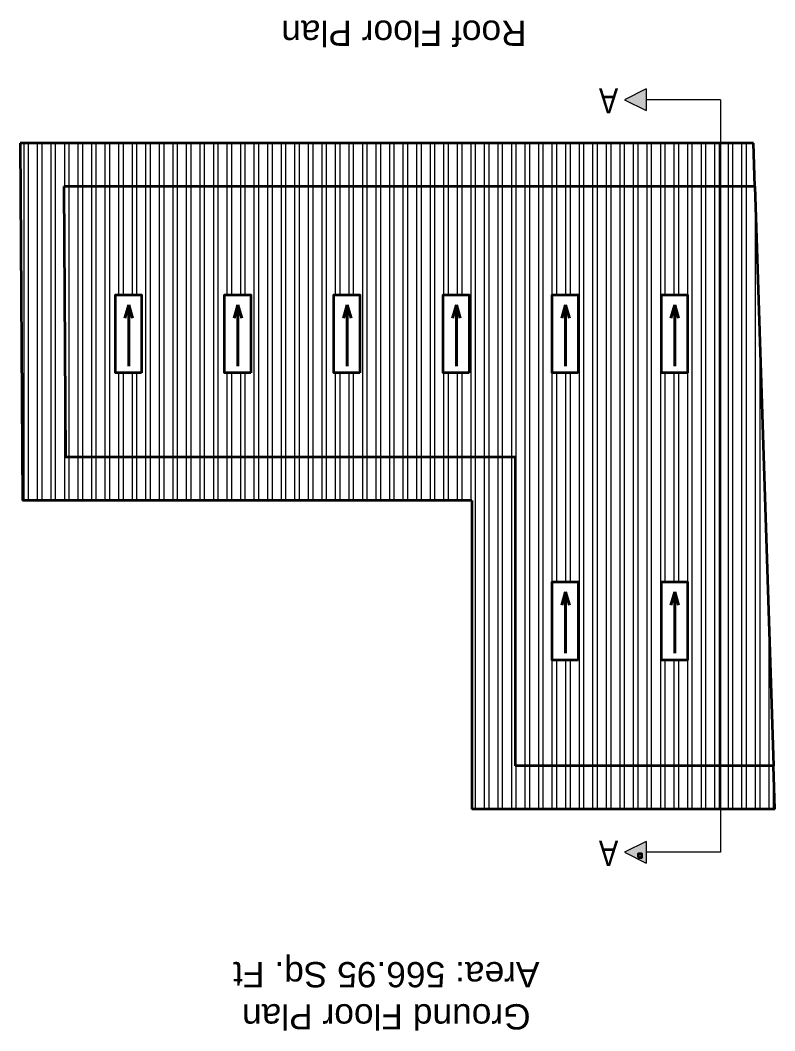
# Model space of a CAD drawing. Header units: inches. Extents: x 352731 to 371558, y -52658 to -39161.
# Drawn here: x 358963 to 359381, y -40532 to -39972 of the extents above; entities that cross this region are included whole.
import ezdxf

# ---------------------------------------------------------------- set-up
doc = ezdxf.new("R2010")
doc.units = ezdxf.units.IN
doc.header["$LTSCALE"] = 2
doc.header["$MEASUREMENT"] = 0
doc.layers.get('0').update_dxf_attribs({"linetype": 'CONTINUOUS'})
for name, color, linetype, lineweight in [('DIM_LINE', 173, 'CONTINUOUS', 20), ('door', 20, 'CONTINUOUS', 35), ('WALL - A', 1, 'CONTINUOUS', 40)]:
    doc.layers.add(name, color=color, linetype=linetype, lineweight=lineweight)
doc.styles.get("Standard").update_dxf_attribs({"font": 'ARIALN.TTF'})
pattern_1 = [(270, (725935.4815, -80985.571), (7.5, -9e-16), []), (270, (725932.9815, -80988.071), (7.5, -9e-16), [])]

msp = doc.modelspace()

# ---------------------------------------------------------------- hatches: boundary and pattern name
at = {"linetype": 'ByBlock', "lineweight": 5}
for points in [[(359297.89, -40016.1), (359309.89, -40010.1), (359309.89, -40022.1)], [(359297.89, -40433.01), (359309.89, -40427.01), (359309.89, -40439.01)]]:
    msp.add_hatch(color=7, dxfattribs=at).paths.add_polyline_path(points)
at = {"layer": 'DIM_LINE'}
h = msp.add_hatch(dxfattribs=at)
h.set_pattern_fill('ANSI32', color=256, scale=20, angle=225)
h.set_pattern_definition(pattern_1)
h.paths.add_polyline_path([(358963.38, -40040.1), (358964.55, -40238.1), (359213.5, -40238.1), (359213.5, -40409.1), (359381.15, -40409.1), (359380.38, -40385.1), (359237.5, -40385.1), (359237.5, -40214.1), (358988.41, -40214.1), (358987.52, -40064.1), (359370.08, -40064.1), (359369.31, -40040.1)])
h = msp.add_hatch(dxfattribs=at)
h.set_pattern_fill('ANSI32', color=256, scale=20, angle=225)
h.set_pattern_definition(pattern_1)
h.paths.add_polyline_path([(359237.5, -40214.1), (359237.5, -40385.1), (359380.38, -40385.1), (359370.08, -40064.1), (358987.52, -40064.1), (358988.41, -40214.1)])
h.paths.add_polyline_path([(359136.99, -40167.49), (359136.99, -40124.17), (359151.45, -40124.17), (359151.45, -40167.49)], flags=16)
h.paths.add_polyline_path([(359090.98, -40167.49), (359076.53, -40167.49), (359076.53, -40124.17), (359090.98, -40124.17)], flags=16)
h.paths.add_polyline_path([(359197.46, -40167.49), (359197.46, -40124.17), (359211.91, -40124.17), (359211.91, -40167.49)], flags=16)
h.paths.add_polyline_path([(359030.52, -40167.49), (359016.07, -40167.49), (359016.07, -40124.17), (359030.52, -40124.17)], flags=16)
h.paths.add_polyline_path([(359257.92, -40167.49), (359257.92, -40124.17), (359272.37, -40124.17), (359272.37, -40167.49)], flags=16)
h.paths.add_polyline_path([(359257.92, -40283.15), (359272.37, -40283.15), (359272.37, -40326.48), (359257.92, -40326.48)], flags=16)
h.paths.add_polyline_path([(359318.39, -40167.49), (359318.39, -40124.17), (359332.84, -40124.17), (359332.84, -40167.49)], flags=16)
h.paths.add_polyline_path([(359318.39, -40283.15), (359332.84, -40283.15), (359332.84, -40326.48), (359318.39, -40326.48)], flags=16)

# ---------------------------------------------------------------- linework, layer by layer
at = {"color": 7, "linetype": 'ByBlock', "lineweight": 5}
for p, q in [((359309.89, -40010.1), (359297.89, -40016.1)), ((359309.89, -40010.1), (359309.89, -40022.1)), ((359297.89, -40016.1), (359309.89, -40022.1)), ((359351.05, -40016.1), (359309.89, -40016.1)), ((359351.05, -40016.1), (359351.05, -40433.01)), ((359309.89, -40427.01), (359297.89, -40433.01)), ((359309.89, -40427.01), (359309.89, -40439.01)), ((359297.89, -40433.01), (359309.89, -40439.01)), ((359351.05, -40433.01), (359309.89, -40433.01))]:
    msp.add_line(p, q, dxfattribs=at)
at = {"layer": 'DIM_LINE'}
for points in [[(359030.52, -40124.17), (359016.07, -40124.17), (359016.07, -40167.49), (359030.52, -40167.49)], [(359090.98, -40124.17), (359076.53, -40124.17), (359076.53, -40167.49), (359090.98, -40167.49)], [(359151.45, -40124.17), (359136.99, -40124.17), (359136.99, -40167.49), (359151.45, -40167.49)], [(359211.91, -40124.17), (359197.46, -40124.17), (359197.46, -40167.49), (359211.91, -40167.49)], [(359272.37, -40124.17), (359257.92, -40124.17), (359257.92, -40167.49), (359272.37, -40167.49)], [(359332.84, -40124.17), (359318.39, -40124.17), (359318.39, -40167.49), (359332.84, -40167.49)], [(359272.37, -40283.15), (359257.92, -40283.15), (359257.92, -40326.48), (359272.37, -40326.48)], [(359332.84, -40283.15), (359318.39, -40283.15), (359318.39, -40326.48), (359332.84, -40326.48)]]:
    msp.add_lwpolyline(points, close=True, dxfattribs=at)
at = {"layer": 'door', "ltscale": 0.5}
for p, q in [((358963.38, -40040.1), (358964.55, -40238.1)), ((359369.31, -40040.1), (358963.38, -40040.1)), ((359370.08, -40064.1), (359369.31, -40040.1)), ((358987.52, -40064.1), (358988.41, -40214.1)), ((359370.08, -40064.1), (358987.52, -40064.1)), ((358996.52, -40064.04), (358996.52, -40064.1)), ((359370.08, -40064.1), (359380.38, -40385.1)), ((358987.57, -40073.1), (358987.52, -40073.1)), ((359237.5, -40214.1), (358988.41, -40214.1)), ((359237.5, -40214.1), (359237.5, -40385.1)), ((359213.5, -40238.1), (358964.55, -40238.1)), ((359213.5, -40238.1), (359213.5, -40409.1)), ((359380.38, -40385.1), (359237.5, -40385.1)), ((359381.15, -40409.1), (359380.38, -40385.1)), ((359381.15, -40409.1), (359213.5, -40409.1))]:
    msp.add_line(p, q, dxfattribs=at)
for points in [[(359030.52, -40167.49), (359016.07, -40167.49), (359016.07, -40124.17), (359030.52, -40124.17)], [(359090.98, -40167.49), (359076.53, -40167.49), (359076.53, -40124.17), (359090.98, -40124.17)], [(359151.45, -40167.49), (359136.99, -40167.49), (359136.99, -40124.17), (359151.45, -40124.17)], [(359211.91, -40167.49), (359197.46, -40167.49), (359197.46, -40124.17), (359211.91, -40124.17)], [(359272.37, -40167.49), (359257.92, -40167.49), (359257.92, -40124.17), (359272.37, -40124.17)], [(359332.84, -40167.49), (359318.39, -40167.49), (359318.39, -40124.17), (359332.84, -40124.17)], [(359272.37, -40326.48), (359257.92, -40326.48), (359257.92, -40283.15), (359272.37, -40283.15)], [(359332.84, -40326.48), (359318.39, -40326.48), (359318.39, -40283.15), (359332.84, -40283.15)], [(359305.5, -40435.86), (359307.5, -40435.86), (359307.5, -40433.86), (359305.5, -40433.86)]]:
    msp.add_lwpolyline(points, close=True, dxfattribs=at)
at = {"layer": 'WALL - A'}
for p, q in [((359023.49, -40129.75), (359021.36, -40137.05)), ((359023.49, -40163.73), (359023.49, -40129.75)), ((359023.49, -40129.75), (359025.61, -40137.05)), ((359083.95, -40129.75), (359081.82, -40137.05)), ((359083.95, -40163.73), (359083.95, -40129.75)), ((359083.95, -40129.75), (359086.08, -40137.05)), ((359144.41, -40129.75), (359142.29, -40137.05)), ((359144.41, -40163.73), (359144.41, -40129.75)), ((359144.41, -40129.75), (359146.54, -40137.05)), ((359204.88, -40129.75), (359202.75, -40137.05)), ((359204.88, -40163.73), (359204.88, -40129.75)), ((359204.88, -40129.75), (359207, -40137.05)), ((359265.34, -40129.75), (359263.22, -40137.05)), ((359265.34, -40163.73), (359265.34, -40129.75)), ((359265.34, -40129.75), (359267.47, -40137.05)), ((359325.81, -40129.75), (359323.68, -40137.05)), ((359325.81, -40163.73), (359325.81, -40129.75)), ((359325.81, -40129.75), (359327.93, -40137.05)), ((359265.34, -40288.74), (359263.22, -40296.03)), ((359265.34, -40322.71), (359265.34, -40288.74)), ((359265.34, -40288.74), (359267.47, -40296.03)), ((359325.81, -40288.74), (359323.68, -40296.03)), ((359325.81, -40322.71), (359325.81, -40288.74)), ((359325.81, -40288.74), (359327.93, -40296.03))]:
    msp.add_line(p, q, dxfattribs=at)

# ---------------------------------------------------------------- texts
at = {"color": 7, "linetype": 'ByBlock', "lineweight": 5, "char_height": 14, "rotation": 180}
for s, insert, width, attachment_point in [('{\\fArial CE|b0|i0|c0|p34;Roof\\fArial CE|b0|i0|c238|p34; Floor Plan}', (359175.83, -39979.16), 235.547, 5), ('A', (359283.78, -40023.72), 26.5803, 3), ('A', (359283.78, -40440.63), 26.5803, 3), ('{\\fArial CE|b0|i0|c238|p34;Ground Floor Plan\\PArea: \\fArial CE|b0|i0|c0|p34;566.95\\fArial CE|b0|i0|c238|p34; Sq. Ft}', (359166.08, -40510.35), 235.547, 5)]:
    msp.add_mtext(s, dxfattribs=dict(at, insert=insert, width=width, attachment_point=attachment_point))

doc.saveas('drawing.dxf')
